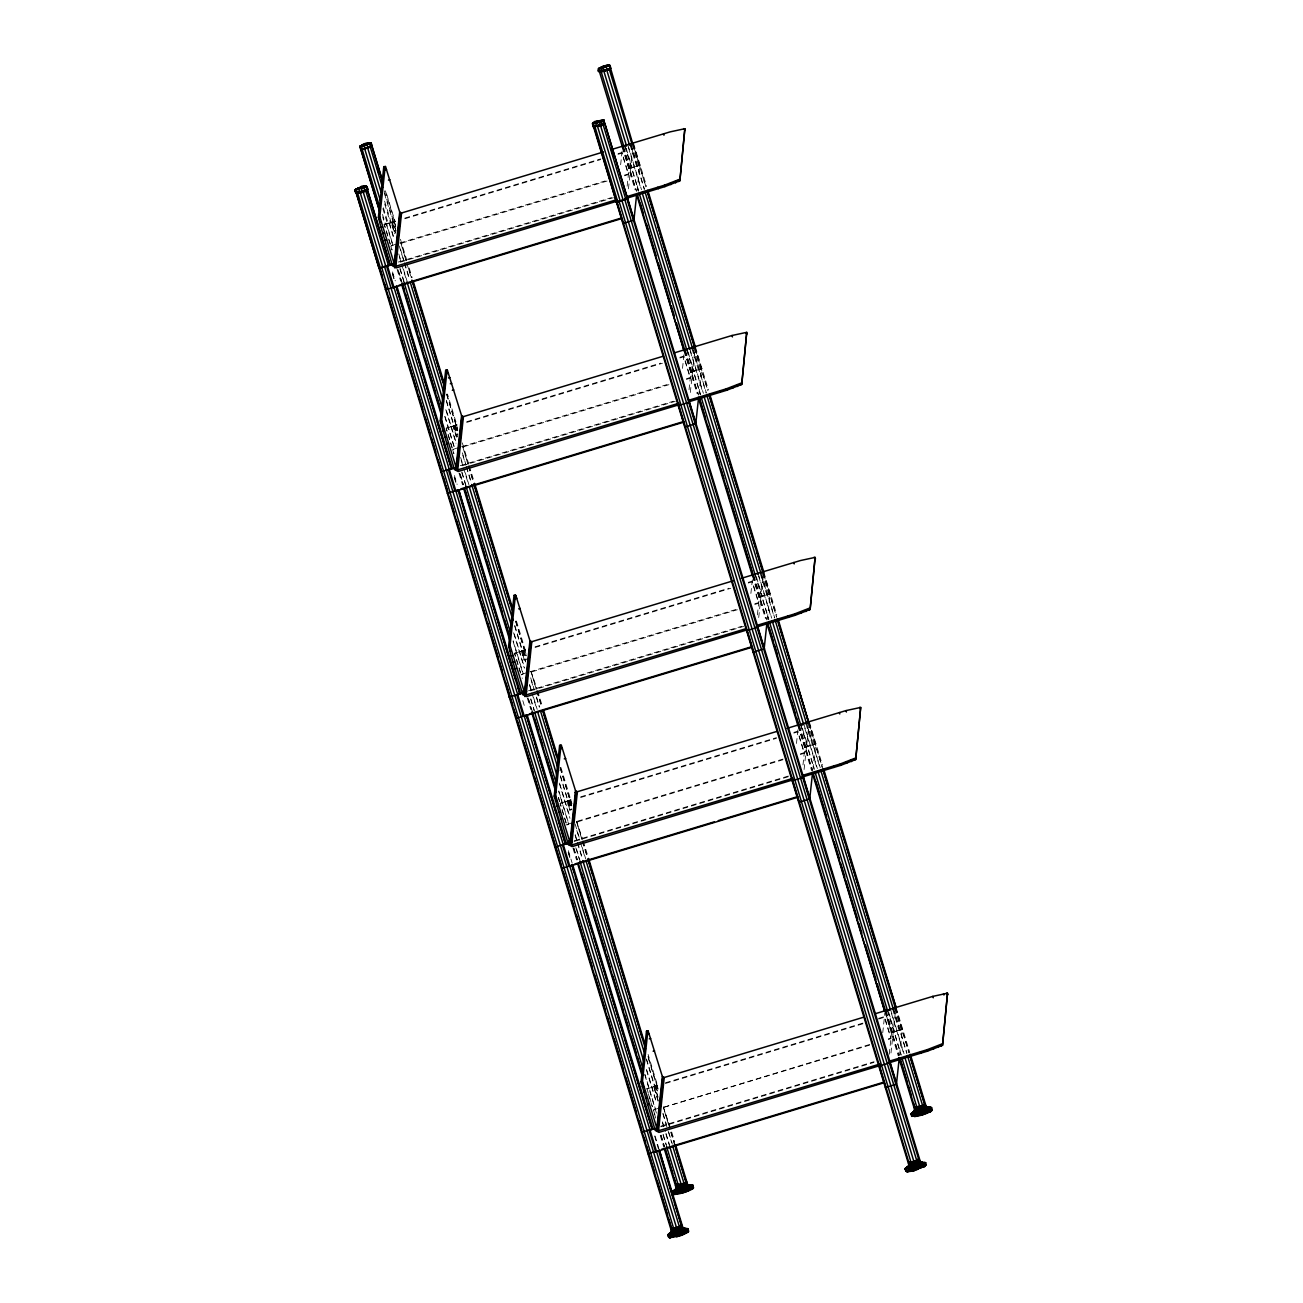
<?xml version="1.0" encoding="UTF-8"?>
<svg xmlns="http://www.w3.org/2000/svg" width="1303" height="1303" viewBox="0 0 1303 1303"><rect width="100%" height="100%" fill="white"/><g stroke="black" fill="none" stroke-linecap="round" stroke-linejoin="round"><path stroke-width="0.75" stroke-dasharray="5 3.75" d="M392.008 250.127L390.819 246.251L392.969 245.111L386.47 223.676L395.021 221.412L385.541 190.596M406.047 260.698L401.047 243.124M452.157 448.102L446.18 428.443L456.881 425.039L447.466 394.027M448.265 427.954L451.196 426.39M451.115 427.14L454.063 425.576M453.981 426.228L456.131 425.071M453.867 453.77L452.695 449.877L454.845 448.737L444.795 415.673M467.907 464.34L462.923 446.75M520.532 673.162L514.555 653.52L525.272 650.099L521.493 651.581L524.213 660.507M516.639 653.015L519.571 651.451M519.506 652.2L522.438 650.637M522.373 651.288L524.523 650.148M521.07 674.954L523.22 673.814L513.17 640.734M536.233 689.222L531.038 671.582L537.031 688.815M620.635 164.732L622.313 149.112M627.15 186.166L629.04 168.592L622.525 147.158M566.121 823.203L560.143 803.56L570.844 800.14L567.082 801.622L569.802 810.547M628.453 188.837L633.046 145.871M562.228 803.055L565.16 801.492M565.079 802.241L568.027 800.677M567.961 801.329L570.111 800.189M637.053 190.743L639.773 165.351L633.258 143.916M581.887 839.458L576.61 821.623L582.669 839.034M682.511 368.374L684.173 352.738M689.026 389.809L690.899 372.218L684.384 350.784M690.313 392.48L694.922 349.497M698.913 394.369L701.633 368.977L695.118 347.543M658.129 1101.279L653.78 1086.979L657.559 1085.513L646.842 1088.917L657.559 1085.513L648.112 1054.453M655.702 1118.088L653.406 1109.993L658.373 1108.299M668.553 1124.733L663.325 1106.996L671.11 1130.108M750.886 593.435L752.564 577.799M757.401 614.869L759.274 597.279L752.776 575.845M758.704 617.541L763.297 574.558M767.304 619.43L770.024 594.038L763.509 572.603M796.475 743.476L798.153 727.84M802.99 764.91L804.863 747.319L798.348 725.885M804.081 769.536L808.674 726.553M812.893 769.47L815.597 744.078L809.098 722.644M882.75 1032.758L884.851 1013.213M889.265 1054.192L891.561 1032.693L885.063 1011.258M890.991 1052.954L895.373 1011.926M899.591 1054.844L902.311 1029.451L895.796 1008.017M395.982 230.598L393.262 221.673L395.021 221.412L385.053 224.67L382.707 216.966M383.848 224.67L394.89 221.363L391.242 222.878L394.5 233.595M456.441 436.538L453.183 425.82L456.881 425.039L453.118 426.504L456.376 437.222M869.687 1044.452L662.25 1107.745L869.606 1045.153M390.281 244.475L384.32 224.816L395.021 221.412M524.474 650.523L525.272 650.099L521.575 650.881L524.832 661.598M570.062 800.563L570.844 800.14L567.163 800.922L569.867 809.847M629.04 168.592L639.773 165.351M690.899 372.218L701.633 368.977M759.274 597.279L770.024 594.038M804.863 747.319L815.597 744.078M891.561 1032.693L902.311 1029.451M386.47 223.676L384.352 224.442L390.33 244.101M448.33 427.303L446.212 428.084L452.19 447.727M516.705 652.38L514.604 653.145L520.565 672.788M562.293 802.42L560.192 803.185L566.154 822.828M566.691 824.62L571.675 822.926M395.851 244.198L390.867 245.876L392.04 249.753M457.711 447.825L452.727 449.519L453.916 453.395M526.086 672.885L521.119 674.579L522.275 678.423M395.2 221.005L391.323 222.178L394.581 232.895M404.891 218.09L600.634 158.917M618.078 153.64L621.954 152.467L628.469 173.902L624.593 175.074M391.242 222.878L395.118 221.705M404.81 218.774L600.553 159.601M617.997 154.34L621.873 153.168L628.388 174.602L624.512 175.775M399.777 243.026L605.211 180.938M401.633 243.14L607.068 181.036M398.311 262.05L611.498 197.6M400.168 262.164L613.355 197.714M453.183 425.82L457.06 424.648M466.751 421.716L660.556 363.13M679.938 357.266L683.814 356.094L690.329 377.528L686.453 378.701M453.118 426.504L456.995 425.332M466.686 422.416L662.429 363.244M679.873 357.967L683.749 356.794L690.264 378.228L686.388 379.401M461.637 446.668L667.071 384.564M463.51 446.766L668.944 384.678M460.171 465.676L673.374 401.243M462.044 465.79L675.231 401.34M521.575 650.881L525.451 649.708M535.142 646.777L728.947 588.19M748.329 582.327L752.206 581.154L758.704 602.589L754.828 603.761M521.493 651.581L525.37 650.409M535.061 647.477L730.804 588.304M748.248 583.027L752.124 581.855L758.639 603.289L754.763 604.462M530.012 671.729L737.4 609.038M531.885 671.843L737.319 609.739M528.562 690.737L741.749 626.303M530.419 690.851L743.606 626.417M567.163 800.922L571.023 799.749M580.715 796.817L776.474 737.645M793.918 732.367L797.778 731.211L804.293 752.645L800.417 753.802M567.082 801.622L570.958 800.449M580.649 797.517L776.393 738.345M793.836 733.068L797.713 731.895L804.228 753.329L800.351 754.502M577.538 821.183L782.973 759.079M577.473 821.884L782.908 759.779M574.151 840.793L789.276 775.757M574.069 841.477L789.195 776.458M658.194 1100.579L653.862 1086.295L657.738 1085.122M665.491 1082.777L863.172 1023.018M878.678 1018.327L884.493 1016.568L891.008 1038.002L885.193 1039.761M653.78 1086.979L657.657 1085.806M665.41 1083.477L863.091 1023.718M878.597 1019.027L884.411 1017.268L890.926 1038.703L885.112 1040.462M660.849 1126.15L874.036 1061.717M660.768 1126.851L873.955 1062.401M653.862 1086.295L657.559 1085.513M566.658 824.994L568.743 824.49L558.726 791.54M653.357 1110.351L655.507 1109.211L644.871 1074.193M633.633 143.672L646.614 186.427M695.493 347.298L708.49 390.069M763.884 572.375L776.8 614.918M809.456 722.416L822.454 765.187M896.171 1007.773L909.722 1052.384M633.975 147.288L645.865 186.476M695.297 349.139L707.741 390.118M763.672 574.2L776.637 616.889M809.261 724.24L822.307 767.174M895.422 1007.822L908.973 1052.433M632.835 144.096L645.832 186.85M694.711 347.722L707.708 390.493M763.086 572.783L776.604 617.247M808.674 722.823L822.258 767.548M895.373 1008.196L908.924 1052.808M632.02 144.405L638.535 165.839M693.896 348.031L700.395 369.466M762.271 573.108L768.786 594.543M807.86 723.149L814.375 744.583M894.558 1008.506L901.073 1029.94M630.799 144.21L644.382 188.902M692.675 347.852L706.242 392.545M761.05 572.913L774.552 617.378M806.638 722.953L820.222 767.679M893.337 1008.327L906.888 1052.922M630.733 144.861L644.317 189.554M693.147 350.279L706.177 393.197M761.522 575.34L774.487 618.029M807.648 727.172L819.571 766.376M893.272 1008.962L906.823 1053.573M630.131 145.056L636.63 166.491M691.991 348.699L698.506 370.133M760.366 573.76L766.881 595.194M805.954 723.8L812.469 745.235M892.653 1009.173L899.168 1030.608M627.948 145.04L641.516 189.733M689.808 348.667L703.392 393.359M758.183 573.727L771.702 618.192M803.772 723.768L817.356 768.493M890.47 1009.141L904.038 1053.736M628.404 147.565L640.848 188.528M690.281 351.191L702.724 392.17M758.655 576.252L771.034 617.019M804.782 728.084L817.29 769.242M891.48 1013.457L903.956 1054.485M626.157 148.216L632.118 167.859M688.017 351.843L693.994 371.485M756.391 576.903L762.369 596.562M802.534 728.735L807.958 746.603M888.695 1012.317L894.656 1031.96M625.082 145.952L638.649 190.645M686.942 349.579L700.525 394.288M755.317 574.639L768.835 619.104M800.905 724.68L814.489 769.405M887.604 1010.053L901.155 1054.664M625 146.588L638.584 191.28M686.876 350.214L700.46 394.923M755.251 575.291L768.77 619.756M800.84 725.331L813.838 768.102M887.538 1010.688L901.09 1055.3M623.73 146.913L630.245 168.348M685.59 350.54L692.105 371.974M753.981 575.617L760.48 597.051M799.553 725.657L806.068 747.091M886.268 1011.014L892.767 1032.448M622.964 146.718L636.548 191.411M684.824 350.344L698.408 395.053M753.215 575.405L766.718 619.886M798.804 725.445L812.388 770.171M885.503 1010.819L899.054 1055.43M622.932 147.092L635.913 189.847M684.792 350.719L697.789 393.49M753.167 575.779L766.099 618.339M798.755 725.82L812.339 770.545M885.454 1011.193L899.005 1055.805M622.183 147.141L635.164 189.896M684.042 350.768L697.04 393.539M752.417 575.828L765.35 618.371M798.006 725.869L811.59 770.594M884.704 1011.242L898.256 1055.837M400.444 239.263L406.829 260.291M409.191 268.043L412.123 277.734M462.304 442.89L468.705 463.917M469.292 465.855L473.999 481.377M516.428 621.01L526.347 653.666M537.602 690.72L542.276 706.079M560.941 767.516L571.936 803.707M583.255 840.989L587.979 856.511M671.696 1132.046L674.628 1141.705M385.395 190.824L395.656 224.963M456.441 425.022L457.516 428.606M524.816 650.099L525.907 653.666M570.405 800.14L571.496 803.707M657.103 1085.497L658.194 1089.08M394.272 221.445L395.9 226.803M400.787 242.879L406.08 260.323M408.442 268.076L411.39 277.767M446.717 394.06L457.76 430.43M462.646 446.506L467.956 463.966M468.543 465.904L473.25 481.426M515.679 621.059L526.151 655.507M531.038 671.582L536.282 688.847M536.869 690.769L541.527 706.128M560.192 767.548L571.74 805.547M576.61 821.623L581.92 839.083M582.506 841.021L587.23 856.56M647.966 1056.44L658.162 1089.373M663.325 1106.996L670.361 1130.157M670.947 1132.095L674.465 1143.676M394.239 221.819L395.851 227.178M406.634 262.636L411.341 278.142M446.668 394.434L457.728 430.804M468.51 466.279L473.217 481.801M515.646 621.433L526.103 655.881M536.82 691.144L541.494 706.503M560.143 767.923L571.691 805.922M582.474 841.396L587.197 856.918M648.503 1058.753L657.852 1089.503M670.898 1132.47L674.433 1144.05M384.19 190.841L393.539 221.608M455.138 425.299L457.842 434.225M523.513 650.36L526.233 659.302M569.102 800.4L571.822 809.342M655.8 1085.774L657.966 1092.924M384.369 193.381L395.917 231.136M455.073 425.837L457.793 434.779M523.464 650.897L526.168 659.839M569.036 800.954L571.756 809.88M655.751 1086.311L657.917 1093.461M392.187 221.95L395.444 232.667M400.461 249.199L403.995 260.828M404.598 262.766L409.305 278.272M446.408 400.379L457.32 436.293M462.337 452.825L465.871 464.471M466.458 466.409L471.181 481.915M514.783 625.424L525.695 661.354M530.696 677.837L534.197 689.352M536.527 697.024L539.442 706.633M560.437 775.725L570.73 809.619M575.128 824.066L579.835 839.588M582.197 847.341L585.731 858.986M646.467 1058.883L657.982 1096.768M662.999 1113.283L666.517 1124.864M668.862 1132.584L672.381 1144.181M392.122 222.585L395.379 233.302M399.223 245.958L403.93 261.463M404.516 263.401L409.24 278.907M446.326 401.031L457.239 436.945M462.858 455.415L465.806 465.106M466.393 467.044L471.1 482.566M514.701 626.075L525.63 662.005M531.217 680.394L534.132 690.004M536.461 697.675L539.377 707.268M560.371 776.376L570.665 810.254M576.822 830.532L579.77 840.223M580.356 842.161L585.08 857.7M646.402 1059.518L657.917 1097.419M662.934 1113.918L667.625 1129.375M668.211 1131.297L671.729 1142.894M384.613 201.102L391.047 222.259M384.662 203.887L390.509 223.122M389.336 222.764L394.223 238.84M398.783 253.89L401.145 261.642M403.507 269.395L407.025 281.025M446.489 410.885L456.083 442.466M460.659 457.516L463.021 465.285M465.366 473.038L468.901 484.667M514.278 634.007L524.457 667.527M529.588 684.401L531.347 690.167M533.676 697.838L537.178 709.369M559.915 784.227L570.046 817.567M575.209 834.571L576.985 840.402M577.571 842.341L582.294 857.863M646.565 1069.405L656.207 1101.149M662.478 1121.818L665.426 1131.476M666.012 1133.398L669.53 1144.995M389.255 223.513L394.141 239.589M399.304 256.577L401.063 262.392M401.65 264.33L406.357 279.836M445.821 409.696L456.001 443.215M461.164 460.203L462.94 466.018M463.526 467.956L468.233 483.478M513.61 632.802L524.376 668.276M529.507 685.15L531.266 690.916M531.836 692.838L536.51 708.18M559.248 783.054L569.965 818.317M575.128 835.321L576.903 841.152M577.49 843.09L582.213 858.612M646.483 1070.138L656.126 1101.898M662.413 1122.567L663.585 1126.427M665.931 1134.147L669.449 1145.728M383.408 207.763L388.082 223.155M382.87 208.627L387.545 224.018M400.037 268.369L404.158 281.937M461.913 472.012L466.034 485.596M530.81 698.766L534.311 710.282M558.792 790.905L568.808 823.854M576.48 849.084L580.014 860.729M663.129 1134.327L666.664 1145.907M386.388 224.328L392.903 245.762M399.972 269.021L404.093 282.588M444.73 416.325L454.78 449.388M461.848 472.663L465.969 486.231M513.105 641.385L523.154 674.449M530.728 699.402L534.23 710.917M575.812 847.781L579.346 859.426M644.806 1074.845L656.614 1113.723M663.064 1134.962L665.996 1144.62M382.528 214.425L385.444 224.035M398.523 271.073L402.057 282.702M460.399 474.715L463.331 484.423M528.692 699.532L532.194 711.047M558.433 797.42L559.606 801.264M573.776 847.911L577.31 859.557M646.891 1088.559L652.314 1106.41M653.406 1109.993L655.751 1117.713M661.028 1135.092L664.546 1146.673M397.887 269.509L401.422 281.139M459.764 473.152L463.298 484.797M528.073 697.985L531.575 709.5M558.401 797.794L559.557 801.638M573.727 848.286L577.278 859.915M648.471 1094.276L652.282 1106.784M660.979 1135.467L664.514 1147.047M397.138 269.558L400.672 281.187M459.014 473.201L462.549 484.83M527.324 698.033L530.826 709.549M572.994 848.318L576.529 859.964M660.246 1135.499L663.764 1147.096M392.545 271.936L395.265 280.862M454.421 475.562L457.125 484.488M522.796 700.623L524.962 707.773M568.385 850.664L572.18 863.172M655.083 1136.037L658.878 1148.546M392.643 273.711L394.809 280.862M454.519 477.338L456.685 484.488M568.483 852.439L570.649 859.589M654.643 1136.021L658.406 1148.823M392.35 273.76L394.516 280.911M454.21 477.387L456.376 484.537M568.173 852.504L570.356 859.638M629.479 168.152L628.681 168.576L640.148 165.106L629.479 168.152M691.339 371.778L690.557 372.202L702.008 368.733L691.339 371.778M759.73 596.839L758.932 597.263L770.382 593.81L759.73 596.839M805.303 746.896L804.521 747.303L815.971 743.85L805.303 746.896M892.018 1032.253L891.219 1032.676L902.67 1029.207L892.018 1032.253"/><path stroke-width="1.5" d="M672.218 1230.651L671.306 1230.146L682.332 1226.742L682.381 1227.589L678.782 1229.022L678.374 1226.856L682.12 1225.439L682.072 1227.784M361.762 149.633C354.53 146.327 372.56 138.476 372.088 145.952L360.898 149.894L379.596 211.444M914.12 1163.416L915.309 1169.785L926.189 1165.224L925.423 1162.618L919.951 1162.439L921.335 1163.27M681.697 1183.89C667.348 1184.183 682.723 1191.903 681.697 1183.89L686.828 1181.935L685.785 1182.082M609.315 65.166L602.817 66.567C596.416 70.329 602.654 65.59 606.661 65.492C611.237 62.951 612.377 71.013 606.97 70.101C584.917 76.388 609.999 58.57 610.651 68.587L632.835 144.096M607.735 65.818L598.419 68.554L609.853 65.329L598.696 68.782L599.592 71.844L606.921 70.069L606.156 65.883L609.853 65.329L598.321 68.896M593.5 126.912C596.025 126.831 591.985 126.456 592.849 123.459C595.715 121.342 606.481 117.726 603.696 123.606C598.061 131.391 589.217 120.251 604.087 120.348L604.38 123.752L593.223 126.652L592.604 123.541L604.087 120.348M909.25 1162.113C905.471 1165.81 919.038 1164.98 916.156 1160.566C919.478 1156.527 920.032 1162.585 919.543 1160.615M909.836 1164.898L905.064 1168.775L905.976 1171.202L907.409 1171.658C913.598 1171.283 925.065 1168.986 917.393 1162.325L925.423 1162.618M685.036 1184.948C696.665 1190.6 679.384 1194.183 673.912 1194.476L672.315 1191.691L678.342 1190.242L682.593 1186.772L684.433 1192.001L693.457 1187.864L692.707 1185.241L685.345 1184.736L692.007 1185.942L692.284 1189.102C687.332 1191.561 675.263 1197.001 678.879 1186.854M916.84 1109.211L913.436 1111.622L927.573 1107.469L930.619 1108.201L930.896 1111.378C926.042 1113.984 913.843 1119.212 917.491 1109.114L911.025 1113.788L911.839 1116.378L923.045 1114.26L921.205 1109.048L916.954 1112.518L911.025 1113.788L916.84 1109.211L912.817 1113.707L914.918 1116.492M358.39 189.391L355.035 189.912L360.622 187.404L366.192 186.85C355.654 187.29 350.426 193.186 359.27 192.258C357.478 178.495 380.541 191.394 356.256 193.267L671.436 1231.026M617.508 201.02L396.275 267.881L392.545 265.893L380.932 227.308L378.375 217.34L383.799 166.654L385.59 166.849L399.695 211.982L401.568 212.992L603.387 151.979M617.068 199.587L395.07 266.48L379.808 216.917L385.232 166.23M386.225 289.266L385.444 289.689L386.225 289.266L384.597 283.907M393.978 265.454L399.695 211.982M394.386 266.121L400.102 212.65M394.728 267.929L395.363 262.001M396.421 252.098L396.845 248.124M397.692 240.208L398.115 236.25M398.962 228.334L399.402 224.36M395.07 266.48L400.787 213.008M395.851 266.463L401.568 212.992M679.368 404.647L458.151 471.507L454.421 469.52L440.235 420.967L445.659 370.296L447.45 370.475L461.571 415.624L463.428 416.618L663.308 356.191M678.928 403.213L456.946 470.106L441.668 420.543L447.092 369.857M455.855 469.096L461.571 415.624M456.262 469.748L461.979 416.276M456.946 470.106L462.663 416.634M457.711 470.09L463.428 416.618M747.743 629.707L526.526 696.584L522.796 694.58L511.183 655.995L508.626 646.027L514.034 595.357L515.841 595.536L529.946 640.685L531.819 641.679L733.622 580.666M745.381 628.86L525.321 695.167L510.059 645.604L515.467 594.917M509.962 696.519L509.18 696.942L509.962 696.519L505.841 682.951M516.477 717.953L515.679 718.376L516.477 717.953L513.757 709.027M518.105 687.707L519.832 693.896L509.913 696.893M522.796 694.58L523.22 690.623M524.229 694.157L529.946 640.685M524.637 694.808L530.354 641.337M524.979 696.633L525.826 688.701M526.673 680.785L527.096 676.827M529.213 657.021L529.637 653.064M525.321 695.167L531.038 641.695M526.103 695.15L531.819 641.679M793.332 779.748L572.115 846.624L568.385 844.621L554.198 796.084L559.622 745.397L561.43 745.577L575.535 790.726L577.392 791.719L777.272 731.292M792.908 778.314L570.909 845.224L555.632 795.644L561.056 744.958M555.55 846.559L554.752 846.983L555.55 846.559L546.218 815.857M562.016 868.368L572.717 864.964L652.917 1128.887L649.138 1130.369L655.653 1151.803L884.346 1082.679M558.466 820.532L565.421 843.937L555.501 846.934M636.63 194.652L633.926 220.044L604.836 123.573L920.846 1163.335M568.385 844.621L568.808 840.663M569.818 844.197L575.535 790.726M570.225 844.849L575.942 791.377M570.991 842.715L571.414 838.741M572.261 830.825L572.685 826.868M570.909 845.224L576.626 791.752M571.675 845.191L577.392 791.719M625.261 198.675L664.888 186.622L679.873 180.808L684.857 128.704L670.165 131.864L611.14 149.633M679.873 180.808L684.857 128.704M698.506 398.278L695.786 423.67L689.271 402.236M880.16 1065.528L658.943 1132.388L655.214 1130.401L641.043 1081.848L646.467 1031.162L648.259 1031.357L662.364 1076.49L664.237 1077.5L864.101 1017.073M879.737 1064.095L657.738 1130.988L642.477 1081.409L647.884 1030.738M656.647 1129.962L662.364 1076.49M657.054 1130.629L662.771 1077.158M658.243 1124.522L658.666 1120.564M659.513 1112.632L659.937 1108.674M657.738 1130.988L663.455 1077.516M658.52 1130.971L664.237 1077.5M689.075 401.715L726.765 390.248L741.749 384.434L746.733 332.33L732.025 335.49L674.954 352.673M741.749 384.434L746.733 332.33M766.881 623.339L764.161 648.747L757.662 627.313M755.512 627.362L795.139 615.309L810.124 609.495L815.108 557.391L800.417 560.551L741.391 578.32M810.124 609.495L815.108 557.391M812.469 773.379L809.749 798.788L803.234 777.354M801.101 777.402L840.728 765.35L855.713 759.551L860.697 707.431L846.005 710.591L786.979 728.361M855.713 759.551L860.697 707.431M899.168 1058.753L896.448 1084.145L889.949 1062.711M889.868 1062.58L927.557 1051.13L942.541 1045.315L947.525 993.212L932.834 996.372L875.746 1013.555M942.541 1045.315L947.525 993.212M358.406 189L366.469 186.264L355.133 189.749L364.156 187.42L365.068 190.613L367.593 189.375C368.814 181.752 345.995 192.046 359.27 192.258M372.088 145.952L365.149 148.705L364.123 145.366L365.931 143.77L369.482 143.281L370.606 146.913L360.605 149.259L362.153 148.819M370.394 146.115L372.007 145.789L367.902 147.988L367.023 144.438L365.247 144.014L359.823 146.571M357.543 189.016L366.371 186.248L355.035 189.912M915.309 1169.785C910.211 1174.443 907.035 1167.048 911.237 1164.149L913.957 1163.546L913.224 1161.478L908.614 1162.651M684.466 1182.977L684.694 1185.209M924.951 1104.537C926.775 1107.029 922.361 1108.837 923.078 1105.253L925.439 1104.211L924.397 1104.341M923.648 1107.208C934.642 1112.062 919.788 1116.28 914.283 1116.508M610.293 68.505L601.595 71.551L601.155 67.349M594.754 122.596L603.81 120.104M603.566 120.495L601.53 121.081L602.263 124.616L604.445 123.704L593.631 127.124L909.396 1166.804M687.821 1228.892L682.528 1228.615L687.723 1228.729L687.984 1231.938L684.759 1232.899L685.362 1231.872M363.097 149.373L372.007 146.327L362.511 149.373L361.485 146.229L362.348 144.991L371.046 142.955M365.931 143.77L361.273 145.969L362.348 144.991M667.82 1235.032L671.42 1232.052L667.82 1234.837L668.732 1237.28L670.491 1237.817L669.107 1237.492L668.195 1235.065L673.765 1230.325C665.084 1240.13 682.609 1236.694 686.388 1232.459L685.769 1229.951L680.655 1228.192M691.551 1187.359L691.339 1188.792L693.098 1188.548L690.818 1189.183M685.345 1184.736L689.499 1184.818L676.029 1189.199L674.205 1191.431L676.306 1194.232M676.615 1189.655L677.185 1188.238L672.315 1191.691L677.185 1188.238M909.25 1164.41C913.55 1161.673 921.905 1163.888 918.468 1159.735M370.964 143.021L359.905 146.734L368.309 143.183L371.241 143.281L361.485 146.229M911.546 1164.214L905.943 1168.693L906.774 1171.299L925.391 1165.143M925.342 1107.029L931.596 1107.778L910.927 1114.146L915.797 1110.514L911.888 1113.202M592.849 123.459L595.292 122.107M604.445 123.704L594.608 126.505M602.084 71.551L609.641 68.88M925.7 1106.361L914.478 1109.146L915.406 1109.651M359.905 146.539L371.16 143.118M674.807 1230.097L677.055 1236.042L688.684 1231.465L688.098 1228.941L681.306 1231.433L676.469 1229.641C675.882 1233.86 662.559 1237.247 671.42 1232.052M360.898 149.894L372.104 146.343L382.61 180.97M356.256 193.267L367.462 189.733L390.102 264.981L379.059 268.288L356.403 193.039M627.623 198.593L616.433 202.144L593.989 126.619M366.876 190.01L356.631 192.714M603.778 124.094L604.787 123.443M916.514 1114.993L926.107 1112.029M598.777 68.619L604.934 66.583M371.306 146.734L370.329 146.522L372.007 145.985M681.844 1234.739L688.342 1232.149L685.183 1232.524M606.156 65.883C595.406 70.753 613.322 70.395 606.97 70.101M361.534 146.066L359.986 146.376M692.007 1185.942L683.554 1188.711L680.801 1187.945L680.313 1186.496L674.27 1191.268M931.482 1107.615L922.166 1110.987L919.413 1110.221L918.908 1108.755L912.882 1113.528M919.462 1162.064L922.215 1162.146C921.107 1163.09 904.917 1168.27 908.826 1165.892L905.064 1168.775L925.7 1162.879L919.951 1162.439M916.53 1162.748L918.81 1161.869M370.557 146.962L363.309 149.275M600.764 120.658L601.53 121.081L595.976 123.182L603.989 120.185L592.442 123.769M355.051 190.108L357.673 188.381M363.651 186.704L366.469 186.264M911.025 1113.788L913.957 1111.231M360.54 187.779L364.156 187.42M359.905 146.213L369.482 143.281M671.224 1234.625L685.769 1229.951L679.335 1229.723L675.996 1232.98L667.82 1234.837M925.863 1112.339L932.068 1110.14L931.596 1107.778L926.905 1107.241L931.319 1107.517L926.221 1107.794M595.52 125.625C585.617 129.534 617.215 120.251 594.608 126.749C590.715 122.205 598.354 120.642 601.53 121.081L592.442 123.964L599.836 121M907.035 1168.058L905.162 1168.612L908.826 1165.892M677.088 1187.733L672.332 1191.887L692.707 1185.241L688.293 1184.964M905.162 1168.612L908.044 1166.56M595.292 126.733L593.321 126.831L595.732 125.902M626.776 196.655L664.465 185.189L679.433 179.374M688.635 400.282L726.325 388.815L741.309 383.017M757.01 625.342L794.7 613.892L809.684 608.078M802.599 775.383L840.288 763.933L855.273 758.118M676.794 1187.375L680.313 1186.496M675.866 1186.886L687.267 1183.368L686.127 1184.232M693.44 1187.114L672.837 1193.483L679.156 1192.848L693.457 1187.864L691.616 1188.108M889.444 1061.163L927.133 1049.697L942.102 1043.882M914.527 1107.387L923.078 1105.253M914.478 1109.146L916.318 1109.521L915.081 1107.583M915.162 1109.162L925.896 1106.019M910.927 1113.951L911.807 1113.365M930.309 1111.752L931.71 1110.824L929.43 1111.443M680.932 1228.273L680.817 1226.009M608.534 65.753L600.569 68.228L608.68 65.85M923.485 1167.097L925.163 1166.315M366.55 189.31L367.593 189.179L355.931 192.974M905.943 1168.693L912.393 1163.888L909.233 1167.96L925.586 1162.699M364.677 190.906L356.094 193.056L364.873 190.775L362.283 191.557L361.273 188.218M672.511 1232.312L668.276 1234.886L670.247 1232.589L680.361 1230.504L684.808 1228.338L688.196 1229.12L676.045 1233.306M683.684 422.188L454.991 491.329L448.476 469.894L452.239 468.412L396.894 286.22L393.115 287.702L386.6 266.268L396.373 262.636M752.059 647.265L523.366 716.389L516.851 694.955L520.63 693.473L458.754 489.847L454.991 491.329M797.648 797.306L568.955 866.43L562.44 844.995L566.219 843.53L527.145 714.907L523.366 716.389M572.717 864.964L568.955 866.43M683.472 1229.495L659.432 1150.321L655.653 1151.803M361.697 149.503L362.576 149.389L360.605 149.259M596.937 126.163C604.429 125.951 596.383 117.14 592.604 123.541M360.051 146.311L365.247 144.014L371.241 143.281M379.71 267.832L378.929 268.255L389.63 264.835M386.193 289.641L396.894 286.22M617.085 201.672L616.303 202.095L627.004 198.675M623.6 223.106L622.818 223.53L634.268 220.06M440.789 471.881L451.799 468.412M636.939 195.711L684.042 350.768L684.824 350.344L676.583 323.209M447.304 493.316L458.314 489.847M678.961 405.298L678.163 405.722L688.864 402.301M685.459 426.732L684.678 427.156L695.379 423.736M518.871 693.75L520.63 693.473L519.832 693.896L457.972 490.27M709.663 393.946L763.884 572.375L763.086 572.783L709.467 396.307M516.428 718.328L527.145 714.907M747.336 630.375L746.554 630.782L757.255 627.378M753.851 651.809L753.053 652.217L764.503 648.764M572.212 841.38L564.46 843.709L566.219 843.53L565.421 843.937L526.347 715.331M792.924 780.416L792.126 780.823L803.593 777.37M799.439 801.85L798.641 802.273L810.091 798.804M641.467 1132.356L652.461 1128.887M812.192 772.532L884.704 1011.242L885.503 1010.819L877.245 983.651M647.966 1153.79L658.976 1150.321M879.623 1065.789L878.841 1066.196L889.542 1062.776M678.619 1193.011L677.837 1193.434L688.538 1190.014M886.138 1087.223L885.34 1087.63L896.057 1084.21M673.993 1236.4L673.195 1236.824L684.645 1233.355L681.827 1233.892M917.231 1115.287L916.449 1115.71L927.899 1112.241L925.081 1112.778M599.168 120.853L596.22 121.765M363.423 144.877L367.511 143.623M609.527 69.092L610.716 68.522M359.221 188.153L356.191 189.554L360.622 187.404L366.729 186.508L363.309 187.046L365.524 186.41M919.983 1160.664L908.614 1164.035L910.162 1164.084M910.488 1164.1L909.152 1164.556M918.941 1161.543L919.56 1161.006M926.156 1164.475L905.585 1170.566M668.732 1237.28L676.794 1235.586L688.277 1230.504M600.292 71.062L599.103 71.6L600.211 71.828M599.217 71.763L600.536 71.339L599.592 71.844M679.156 1192.848L689.271 1189.72M930.228 1110.384L932.068 1110.14L911.448 1115.743L917.768 1115.107L932.052 1109.374L930.163 1109.635M910.048 1170.55L920.146 1167.569M672.169 1228.159L670.866 1228.713L678.374 1226.856M667.902 1234.674L670.165 1234.022M676.794 1235.586L688.31 1231.254M895.796 1008.017L892.653 1009.173M918.143 1115.547L927.883 1111.98M593.777 126.88L595.39 126.244M593.631 127.124L604.69 123.801M910.52 1170.957L924.006 1166.755L923.648 1163.612L918.078 1162.015M680.101 404.875L678.537 405.494L684.515 425.136M880.779 1065.349L879.199 1065.968L885.177 1085.611M594.738 122.922L600.553 121.114M603.794 123.182L604.934 123.019L596.855 126.049M593.745 126.505L595.618 125.788M362.381 149.275L370.655 146.75M690.851 1185.502L692.87 1185.339L678.358 1190.584L688.603 1187.228L684.906 1186.675L683.863 1185.388L687.267 1183.368M675.443 1193.939L678.374 1192.815M912.817 1113.902L930.619 1108.201M930.896 1111.378L917.768 1115.107M355.572 189.57L357.592 188.642M364.042 187.306L366.094 186.687M610.423 68.082L601.416 71.437L607.214 69.873M911.367 1170.241L913.468 1169.475M364.172 145.692L369.71 143.721M357.527 188.512L363.781 186.573M367.153 144.617L369.563 143.607L364.123 145.317M361.354 145.578L363.081 144.682M599.559 68.033L607.54 65.557L606.661 65.492M599.494 68.179L607.475 65.541M691.991 348.699L693.896 348.031M805.954 723.8L807.86 723.149M688.489 1187.114L678.342 1190.242L683.554 1188.711L684.906 1186.675L682.593 1186.772M600.455 71.877L607.231 69.727L599.494 71.681M600.536 68.57L606.351 66.86L598.696 68.782M361.257 145.773L363.863 145.073M595.943 122.857L601.709 121.212L595.764 122.205M602.637 124.062L596.774 125.886L602.654 124.241M684.955 1184.769L679.352 1186.512L678.765 1184.736M682.267 1186.007L686.779 1183.694M923.485 1107.338L918.143 1108.983L917.377 1107.013M600.602 68.163L606.156 66.534L600.52 68.391M919.462 1165.077L905.08 1168.97M911.318 1170.615L922.019 1167.195L919.201 1167.749M927.215 1109.488L916.937 1112.664M685.85 1230.13L676.013 1233.127L685.622 1229.853L675.996 1232.98L681.306 1231.433L681.795 1229.543L679.857 1228.55L688.098 1228.941M920.097 1168.123L907.409 1171.658M601.921 67.17L604.804 66.274L601.66 66.958M601.595 121.098L596.904 121.912M913.224 1161.478L916.156 1160.566M607.182 69.548L601.334 71.274M675.41 1227.752L676.094 1229.755L678.879 1228.908M622.427 147.174L599.527 71.991L606.791 70.215L629.577 145.252M364.97 148.379L370.638 146.571L365.035 148.558L368.081 147.728M385.59 166.849L383.799 166.654M385.118 169.927L386.551 169.504M388.441 180.14L389.874 179.716M378.375 217.34L379.808 216.917M378.652 218.823L380.085 218.383M379.531 222.259L380.965 221.819M380.932 227.308L382.365 226.869M382.724 233.481L384.157 233.042M384.743 240.175L386.16 239.736M386.6 266.268L396.291 263.336M399.011 285.243L619.951 218.448M393.115 287.702L621.808 218.562M447.45 370.475L445.659 370.296M446.994 373.57L448.427 373.13M448.46 378L449.893 377.561M450.301 383.766L451.734 383.343M452.32 390.33L453.753 389.89M440.235 420.967L441.668 420.543M440.512 422.449L441.945 422.025M441.391 425.886L442.825 425.446M442.808 430.935L444.242 430.495M444.6 437.108L446.033 436.684M446.603 443.802L448.037 443.362M448.476 469.894L454.291 468.135M460.871 488.869L683.749 421.504M515.841 595.536L514.034 595.357M515.369 598.631L516.802 598.191M518.675 608.843L520.109 608.403M508.626 646.027L510.059 645.604M508.887 647.51L510.32 647.086M509.782 650.946L511.199 650.523M511.183 655.995L512.616 655.572M512.975 662.168L514.408 661.745M514.978 668.862L516.411 668.439M518.871 693.668L526.624 691.323M516.851 694.955L526.542 692.023M529.262 713.93L750.202 647.151M561.43 745.577L559.622 745.397M560.958 748.671L562.391 748.231M564.264 758.883L565.697 758.444M554.198 796.084L555.632 795.644M554.475 797.55L555.909 797.127M555.355 800.987L556.788 800.563M556.772 806.036L558.205 805.612M558.564 812.209L559.997 811.785M560.567 818.903L562 818.479M562.44 844.995L572.131 842.064M574.835 863.987L714.386 821.802M718.262 820.629L797.713 796.605M648.259 1031.357L646.467 1031.162M647.786 1034.435L649.22 1034.012M649.269 1038.882L650.702 1038.442M653.129 1051.212L654.546 1050.772M641.043 1081.848L642.477 1081.409M641.32 1083.33L642.737 1082.891M642.2 1086.767L643.633 1086.327M643.601 1091.816L645.034 1091.377M645.392 1097.989L646.825 1097.549M647.396 1104.683L648.829 1104.244M649.138 1130.369L656.891 1128.023M661.549 1149.344L884.428 1081.979M927.296 1109.667L916.97 1112.86M688.684 1187.391L678.326 1190.405M606.188 66.567L602.067 67.153M363.39 187.209L360.328 187.795M362.25 191.394C359.009 196.623 352.25 189.472 358.358 189.212M684.222 1190.958L687.251 1190.079M801.443 725.168L803.69 724.517L772.207 620.863M888.141 1010.525L890.405 1009.874L817.877 771.181M909.201 1168.123L919.543 1165.257L909.233 1168.319L919.381 1164.963L914.071 1164.377L912.051 1165.599L914.152 1166.592L916.156 1164.377L915.944 1162.846L923.501 1163.514M367.593 189.179L366.566 189.472L367.593 189.375M595.943 123.003L601.791 121.374M918.729 1167.683L921.596 1166.885L918.745 1167.504M676.469 1229.641L672.039 1230.765M366.892 144.161L369.563 143.428L368.244 143.33M601.546 71.535L604.299 70.802M915.993 1109.537L918.908 1108.755M359.188 192.095L355.833 192.795M357.478 192.942L359.4 192.388M909.575 1164.589L911.302 1164.214L910.471 1162.243M607.654 65.655L609.576 65.411M686.16 1233.078C662.201 1239.707 690.704 1236.189 679.335 1229.723M689.124 1190.307L673.912 1194.476M671.078 1228.827L671.713 1230.586L682.349 1227.133M360.687 149.422L362.283 149.112M885.063 1011.258L886.268 1011.014M370.736 146.588L372.104 146.343M603.468 123.818L604.836 123.573M388.897 264.998L390.248 264.753M686.388 1232.459L668.325 1236.628M365.638 186.492L366.632 186.345M685.85 1184.427L686.762 1184.297L675.638 1147.536M691.095 1185.763L692.984 1185.502M684.042 350.768L637.688 195.662M458.754 489.847L467.435 520.923M808.707 722.448L777.972 618.762M884.704 1011.242L812.942 772.484M659.432 1150.321L673.342 1198.646M364.677 144.535L367.023 144.438M921.205 1109.048L927.101 1109.374L916.954 1112.518L922.166 1110.987L923.518 1108.951L922.475 1107.664L930.456 1108.104M691.844 1185.844L683.863 1185.388M681.371 1229.315L687.544 1228.631L682.528 1228.615M603.859 66.29L604.999 66.29M688.978 1185.193L692.707 1185.241M672.56 1237.264L669.4 1237.638M926.905 1107.241L931.319 1107.517M908.81 1164.361L909.917 1164.589M908.126 1171.625L905.976 1171.202M685.297 130.121L683.863 128.59M746.163 333.649L747.156 333.763M815.548 558.824L814.098 557.277M947.965 994.629L946.515 993.098M687.935 1228.859L681.958 1228.192L684.482 1228.208M918.143 1108.983L920.879 1108.267L920.309 1106.149M574.916 792.468L576.284 793.201M676.094 1229.755L673.602 1230.439L672.739 1228.485M924.625 1162.52L925.358 1164.393M602.849 120.348L600.341 120.821M360.964 149.536L379.743 211.216M859.687 707.317L860.127 708.751M943.519 993.619L943.942 995.052M732.025 335.49L732.465 336.923M846.005 710.591L846.429 712.024M932.834 996.372L933.257 997.789M678.342 180.123L678.782 181.557M740.218 383.766L740.641 385.183M808.593 608.827L809.016 610.244M854.182 758.867L854.605 760.3M941.01 1044.631L941.45 1046.065M663.536 133.802L663.976 135.219M793.788 562.489L794.211 563.922M839.376 712.529L839.8 713.963M675.247 181.443L675.687 182.876M737.123 385.069L737.547 386.502M805.498 610.13L805.938 611.563M851.087 760.17L851.527 761.604M937.916 1045.951L938.355 1047.384M670.475 183.186L670.898 184.619M732.335 386.812L732.775 388.245M800.71 611.873L801.15 613.306M846.298 761.913L846.738 763.346M933.127 1047.693L933.567 1049.127M664.465 185.189L664.888 186.622M726.325 388.815L726.765 390.248M794.7 613.892L795.139 615.309M840.288 763.933L840.728 765.35M927.133 1049.697L927.557 1051.13M657.82 187.274L658.259 188.691M719.679 390.9L720.119 392.317M788.071 615.961L788.494 617.394M833.643 766.001L834.083 767.434M920.488 1051.782L920.912 1053.199M647.803 190.303L695.493 347.298M823.643 769.079L896.171 1007.773L877.733 949.61M910.308 1054.306L926.726 1108.381M648.226 194.228L656.468 221.363M657.657 225.24L694.743 347.347M709.516 395.933L737.205 487.078M738.378 490.954L755.463 547.195M756.652 551.088L762.532 570.47M778.396 622.639L790.644 662.95M791.801 666.794L795.889 680.231M797.045 684.059L808.137 720.543M822.893 769.112L845.305 842.862M846.478 846.738L875.372 941.841M910.145 1056.293L925.391 1106.491M647.005 190.727L694.711 347.722M777.191 619.169L808.674 722.823M822.861 769.487L895.373 1008.196L893.272 1008.962L820.743 770.268M910.097 1056.668L925.944 1108.804M609.299 69.368L632.085 144.389M644.904 191.492L692.593 348.487M706.763 395.135L760.985 573.548M775.073 619.951L806.557 723.605M907.409 1055.495L925 1113.43M642.037 192.404L689.727 349.399M703.897 396.047L758.118 574.476M905.129 1058.345L920.374 1108.56M603.826 71.128L626.613 146.148M639.17 193.219L686.876 350.214M701.047 396.861L755.251 575.291M769.34 621.678L800.84 725.331M815.01 771.995L887.538 1010.688M902.262 1059.16L918.11 1111.296M601.204 71.828L624.007 146.848M640.082 203.04L643.014 212.731M646.549 224.36L655.979 255.372M658.324 263.125L670.117 301.889M671.289 305.765L674.237 315.456M699.597 398.93L705.477 418.328M707.838 426.081L719.631 464.862M720.803 468.754L723.751 478.445M726.113 486.198L736.716 521.102M739.062 528.871L752.629 573.467M769.047 627.557L773.135 640.995M774.308 644.838L777.223 654.432M779.552 662.103L790.041 696.665M791.214 700.493L795.302 713.93M796.459 717.774L798.218 723.54M815.922 781.816L826.542 816.753M827.714 820.629L830.662 830.337M834.197 841.982L839.507 859.443M840.679 863.335L844.816 876.919M845.989 880.795L857.781 919.609M858.97 923.485L861.918 933.192M865.453 944.838L876.072 979.775M900.226 1059.29L907.263 1082.467M908.435 1086.327L911.367 1095.97M913.712 1103.706L915.472 1109.488M698.962 397.366L753.167 575.779M767.842 624.088L798.755 725.82M899.591 1057.727L916.025 1111.801M698.213 397.415L752.417 575.828M767.109 624.137L798.006 725.869M898.858 1057.775L915.276 1111.85M626.971 199.05L920.065 1163.758M611.661 150.757L613.404 156.523M603.077 124.453L625.88 199.473M624.854 199.815L917.947 1164.524M600.439 125.332L623.241 200.353M621.987 200.743L916.253 1169.312M597.474 126.212L620.277 201.232M619.12 201.558L912.23 1166.266M594.982 126.863L617.785 201.9M617.052 202.046L910.145 1166.755M616.677 201.851L623.176 223.285M746.912 630.554L753.427 651.989M792.501 780.595L799.016 802.029M413.312 281.611L444.518 384.336M474.585 483.315L512.307 607.426M543.449 709.923L558.026 757.906M588.565 858.449L645.164 1044.762M675.801 1145.565L687.528 1184.183M371.958 146.571L382.479 181.198M412.562 281.643L423.166 316.531M424.338 320.408L443.183 382.43M475.025 487.241L502.714 578.385M503.903 582.262L510.971 605.537M542.699 709.972L556.69 756.033M588.402 860.436L592.539 874.02M593.712 877.896L597.849 891.48M599.022 895.373L610.814 934.186M611.987 938.062L629.088 994.336M630.277 998.228L642.07 1037.041M411.927 280.08L444.909 388.62M473.803 483.739L512.698 611.726M542.651 710.347L558.401 762.174M587.783 858.872L645.555 1049.045M674.433 1144.05L687.332 1186.528M377.17 167.745L378.929 173.527M370.345 147.223L382.626 187.616M410.412 282.784L443.395 391.34M471.702 484.504L512.942 620.261M540.55 711.112L558.629 770.61M586.252 861.576L644.04 1051.765M672.902 1146.754L685.215 1187.294M367.707 148.102L381.144 192.339M406.959 281.774L443.46 401.943M469.422 487.355L511.248 625.049M537.683 712.024L556.918 775.366M582.799 860.55L644.122 1062.385M670.035 1147.666L682.349 1188.222M364.742 148.982L381.111 202.845M404.093 282.588L442.369 408.572M465.969 486.231L510.157 631.678M534.816 712.839L555.811 781.947M579.949 861.364L643.03 1069.014M666.582 1146.542L679.498 1189.036M362.25 149.65L379.792 207.356M402.643 284.64L404.402 290.455M405.591 294.331L417.367 333.096M418.54 336.972L422.661 350.54M425.022 358.292L435.625 393.18M436.798 397.073L439.746 406.764M465.106 490.237L466.881 496.052M468.054 499.929L471.002 509.636M474.536 521.265L485.139 556.169M486.312 560.046L489.26 569.753M492.795 581.382L502.225 612.41M504.587 620.179L509.88 637.623M534.523 718.719L538.611 732.156M539.768 736L542.683 745.593M546.185 757.108L555.518 787.826M581.431 873.14L592.051 908.061M594.412 915.83L605.032 950.767M606.204 954.643L610.325 968.227M612.687 975.996L623.306 1010.933M624.479 1014.809L628.616 1028.393M630.961 1036.146L636.271 1053.622M637.46 1057.499L641.581 1071.082M665.719 1150.533L672.755 1173.71M673.928 1177.57L676.86 1187.228M402.008 283.077L441.473 412.937M464.471 488.674L509.848 637.998M532.145 711.422L555.485 788.201M578.451 863.808L642.721 1075.333M665.1 1148.985L677.413 1189.525M401.861 285.064L441.31 414.924M463.721 488.723L510.271 641.923M531.982 713.392L555.892 792.077M577.701 863.856L641.972 1075.382M664.351 1149.018L676.664 1189.574M367.316 189.961L390.102 264.981M396.731 288.207L404.972 315.342M406.161 319.219L423.231 375.427M424.403 379.303L436.196 418.068M437.368 421.944L450.903 466.523M468.624 524.8L485.71 581.04M486.882 584.917L515.76 679.954M526.982 716.878L533.969 739.909M535.142 743.752L556.137 812.86M572.571 866.951L574.33 872.766M575.519 876.642L592.621 932.932M593.793 936.808L623.86 1035.787M625.049 1039.664L642.135 1095.937M643.324 1099.83L651.581 1126.997M674.514 1202.506L682.739 1229.543M396.112 286.644L451.457 468.836M571.936 865.371L652.119 1129.31M658.634 1150.744L682.691 1229.918M365.703 190.596L388.506 265.617M387.48 265.975L680.589 1230.683M363.065 191.492L385.867 266.512M384.613 266.887L677.707 1231.596M360.117 192.372L382.903 267.392M381.763 267.701L674.856 1232.41M357.625 193.023L380.411 268.043M380.248 269.623L382.43 276.757M388.587 297.019L399.174 331.907M400.363 335.783L404.484 349.351M406.829 357.103L417.432 391.991M418.621 395.868L422.742 409.435M425.087 417.188L430.397 434.632M431.57 438.508L435.691 452.076M438.052 459.829L440.984 469.52M443.215 476.817L444.844 482.175M445.919 485.742L447.548 491.101M449.861 498.707L453.981 512.291M456.343 520.044L466.946 554.948M468.119 558.824L479.911 597.621M481.084 601.497L485.221 615.065M487.566 622.834L498.169 657.738M499.358 661.615L502.306 671.306M510.499 698.31L512.682 705.46M517.633 721.797L521.721 735.234M524.05 742.905L533.383 773.624M534.556 777.468L538.628 790.905M539.8 794.732L543.888 808.169M556.088 848.351L560.974 864.426M563.238 871.886L573.857 906.807M576.203 914.576L592.132 966.973M594.494 974.742L605.097 1009.678M607.459 1017.431L611.596 1031.015M613.941 1038.784L623.388 1069.828M625.733 1077.597L636.353 1112.534M638.714 1120.287L641.662 1129.994M643.877 1137.291L645.506 1142.65M646.597 1146.217L648.21 1151.575M648.764 1153.367L654.627 1172.684M656.973 1180.404L667.527 1215.162M668.7 1219.022L671.648 1228.68M379.678 268.206L672.771 1232.915M908.484 1170.729L906.66 1171.576L908.484 1170.729M365.394 186.378L362.087 186.932L365.394 186.378M367.511 189.554L366.452 189.733L367.43 189.603"/></g></svg>
